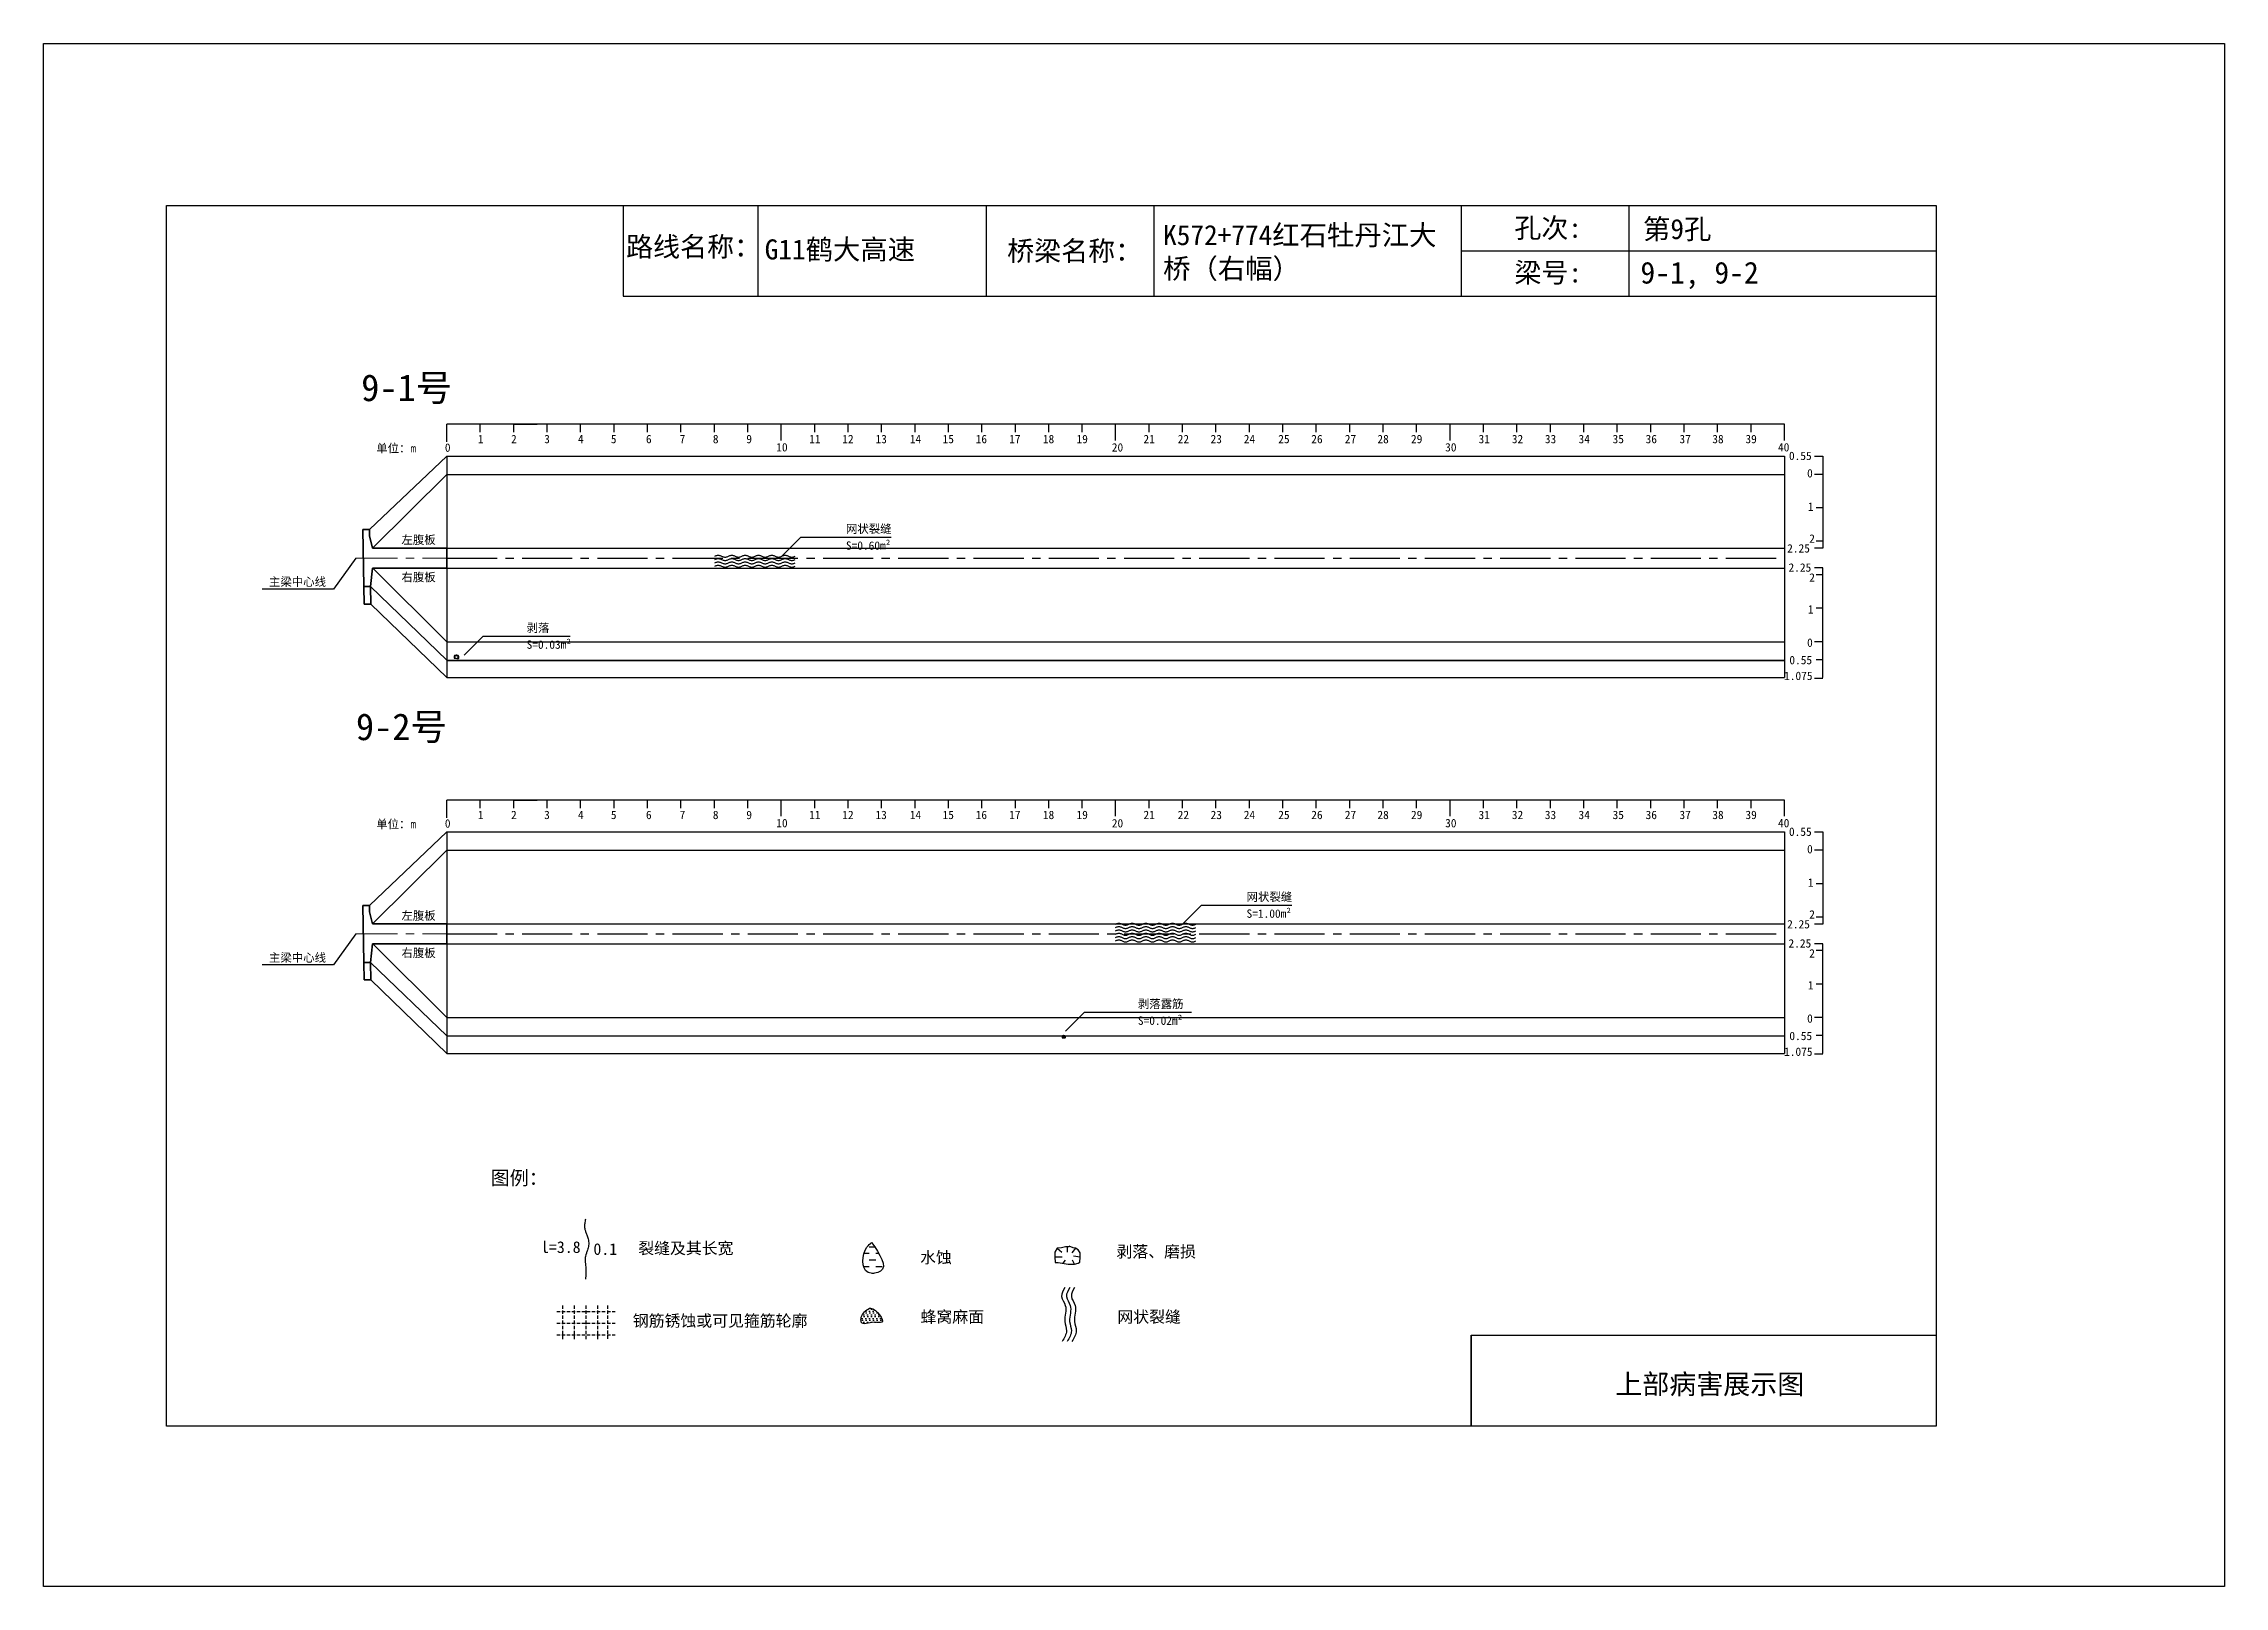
# Model space of a CAD drawing. Header units: millimetres. Extents: x -37 to 615, y -48 to 413.
import ezdxf

# ---------------------------------------------------------------- set-up
doc = ezdxf.new("R2010")
doc.units = ezdxf.units.MM
for name, pattern in [('CENTER', [2, 1.25, -0.25, 0.25, -0.25]), ('CENTER2', [1.125, 0.75, -0.125, 0.125, -0.125]), ('DASHED', [0.75, 0.5, -0.25])]:
    doc.linetypes.add(name, pattern=pattern)
for name, color, linetype in [('加固措施', 7, 'Continuous'), ('图层1', 7, 'Continuous'), ('病害', 5, 'Continuous'), ('轮廓', 3, 'Continuous')]:
    doc.layers.add(name, color=color, linetype=linetype)
doc.layers.add('虚线', color=7, linetype='Continuous', lineweight=30)
doc.styles.get("Standard").update_dxf_attribs({"font": ''})
doc.styles.add('汉字', font='')
doc.styles.get('Standard').set_extended_font_data('SimSun')
doc.styles.get('汉字').set_extended_font_data('SimSun')
pattern_1 = [(0, (-3997.7199, -288.9294), (0.55266586, 1.10533173), [0, -1.10533173])]
pattern_2 = [(0, (-6886.571, -700.7115), (0.55266586, 1.10533173), [0, -1.10533173])]
pattern_3 = [(0, (-3576.1421, -199.0757), (1.9895971, 1.9895971), [1.9895971, -1.9895971])]

# ---------------------------------------------------------------- blocks, each defined once
blk = doc.blocks.new('adfsd')
at = {"lineweight": -2, "ltscale": 0.5}
for p, q in [((1140.897, -3083.694), (1140.936, -3083.729)), ((1140.983, -3083.682), (1140.981, -3083.729)), ((1141.053, -3083.694), (1141.022, -3083.735)), ((1140.876, -3083.768), (1140.94, -3083.769)), ((1140.948, -3083.824), (1140.969, -3083.796)), ((1141.045, -3083.83), (1141.028, -3083.796)), ((1141.094, -3083.772), (1141.036, -3083.763))]:
    blk.add_line(p, q, dxfattribs=at)
blk.add_lwpolyline([(1141, -3083.682), (1140.967, -3083.682), (1140.934, -3083.69), (1140.897, -3083.694), (1140.876, -3083.727), (1140.876, -3083.768), (1140.88, -3083.818), (1140.905, -3083.818), (1140.991, -3083.83), (1141.045, -3083.83), (1141.078, -3083.822), (1141.09, -3083.814), (1141.094, -3083.772), (1141.094, -3083.735), (1141.078, -3083.707), (1141.053, -3083.694), (1141.033, -3083.69), (1141, -3083.678)], dxfattribs=at)
blk = doc.blocks.new('chi')
at = {"color": 0}
for p, q in [((1147.409, -3079.329), (1147.409, -3078.8)), ((1187.409, -3078.8), (1147.409, -3078.8)), ((1148.409, -3079.041), (1148.409, -3078.8)), ((1149.409, -3079.041), (1149.409, -3078.8)), ((1149.409, -3078.8), (1150.109, -3078.8)), ((1150.409, -3079.041), (1150.409, -3078.8)), ((1151.409, -3079.041), (1151.409, -3078.8)), ((1152.409, -3079.041), (1152.409, -3078.8)), ((1153.409, -3079.041), (1153.409, -3078.8)), ((1154.409, -3079.041), (1154.409, -3078.8)), ((1155.409, -3079.041), (1155.409, -3078.8)), ((1156.409, -3079.041), (1156.409, -3078.8)), ((1157.409, -3079.283), (1157.409, -3078.8)), ((1158.409, -3079.041), (1158.409, -3078.8)), ((1159.409, -3079.041), (1159.409, -3078.8)), ((1160.409, -3079.041), (1160.409, -3078.8)), ((1161.409, -3079.041), (1161.409, -3078.8)), ((1162.409, -3079.041), (1162.409, -3078.8)), ((1163.409, -3079.041), (1163.409, -3078.8)), ((1164.409, -3079.041), (1164.409, -3078.8)), ((1165.409, -3079.041), (1165.409, -3078.8)), ((1166.409, -3079.041), (1166.409, -3078.8)), ((1167.409, -3079.283), (1167.409, -3078.8)), ((1168.409, -3079.041), (1168.409, -3078.8)), ((1169.409, -3079.041), (1169.409, -3078.8)), ((1170.409, -3079.041), (1170.409, -3078.8)), ((1171.409, -3079.041), (1171.409, -3078.8)), ((1172.409, -3079.041), (1172.409, -3078.8)), ((1173.409, -3079.041), (1173.409, -3078.8)), ((1174.409, -3079.041), (1174.409, -3078.8)), ((1175.409, -3079.041), (1175.409, -3078.8)), ((1176.409, -3079.041), (1176.409, -3078.8)), ((1177.409, -3079.283), (1177.409, -3078.8)), ((1178.409, -3079.041), (1178.409, -3078.8)), ((1179.409, -3079.041), (1179.409, -3078.8)), ((1180.409, -3079.041), (1180.409, -3078.8)), ((1181.409, -3079.041), (1181.409, -3078.8)), ((1182.409, -3079.041), (1182.409, -3078.8)), ((1183.409, -3079.041), (1183.409, -3078.8)), ((1184.409, -3079.041), (1184.409, -3078.8)), ((1185.409, -3079.041), (1185.409, -3078.8)), ((1186.409, -3079.041), (1186.409, -3078.8)), ((1187.409, -3079.283), (1187.409, -3078.8))]:
    blk.add_line(p, q, dxfattribs=at)
for s, p in [('0', (1147.349, -3079.623)), ('1', (1148.339, -3079.368)), ('2', (1149.328, -3079.368)), ('3', (1150.319, -3079.368)), ('4', (1151.329, -3079.368)), ('5', (1152.313, -3079.368)), ('6', (1153.363, -3079.368)), ('7', (1154.37, -3079.368)), ('8', (1155.363, -3079.368)), ('9', (1156.363, -3079.368)), ('10', (1157.259, -3079.613)), ('11', (1158.242, -3079.368)), ('12', (1159.233, -3079.368)), ('13', (1160.227, -3079.368)), ('14', (1161.252, -3079.368)), ('15', (1162.233, -3079.368)), ('16', (1163.223, -3079.368)), ('17', (1164.224, -3079.368)), ('18', (1165.232, -3079.368)), ('19', (1166.238, -3079.368)), ('20', (1167.294, -3079.617)), ('21', (1168.24, -3079.368)), ('22', (1169.264, -3079.368)), ('23', (1170.247, -3079.368)), ('24', (1171.24, -3079.368)), ('25', (1172.271, -3079.368)), ('26', (1173.258, -3079.368)), ('27', (1174.261, -3079.368)), ('28', (1175.236, -3079.368)), ('29', (1176.24, -3079.368)), ('30', (1177.262, -3079.613)), ('31', (1178.261, -3079.368)), ('32', (1179.256, -3079.368)), ('33', (1180.243, -3079.368)), ('34', (1181.251, -3079.368)), ('35', (1182.269, -3079.368)), ('36', (1183.256, -3079.368)), ('37', (1184.269, -3079.368)), ('38', (1185.251, -3079.368)), ('39', (1186.242, -3079.368)), ('40', (1187.216, -3079.613))]:
    blk.add_text(s, height=0.25).set_placement(p)
blk = doc.blocks.new('kopp')
at = {"color": 0}
for p, q in [((1188.308, -3078.25), (1188.558, -3078.25)), ((1188.558, -3078.25), (1188.558, -3078.8)), ((1188.558, -3078.8), (1188.308, -3078.8)), ((1188.558, -3078.8), (1188.558, -3079.8)), ((1188.558, -3079.8), (1188.358, -3079.8)), ((1188.558, -3079.8), (1188.558, -3079.8)), ((1188.558, -3079.8), (1188.558, -3080.8)), ((1188.558, -3081.009), (1188.308, -3081.009)), ((1188.558, -3080.8), (1188.358, -3080.8)), ((1188.558, -3080.8), (1188.558, -3081.009)), ((1188.558, -3081.592), (1188.308, -3081.592)), ((1188.558, -3081.8), (1188.358, -3081.8)), ((1188.558, -3081.8), (1188.558, -3081.592)), ((1188.558, -3082.8), (1188.558, -3081.8)), ((1188.558, -3082.8), (1188.358, -3082.8)), ((1188.558, -3083.8), (1188.558, -3082.8)), ((1188.558, -3082.8), (1188.558, -3082.8)), ((1188.558, -3083.8), (1188.308, -3083.8)), ((1188.558, -3084.875), (1188.558, -3083.8)), ((1188.558, -3084.338), (1188.358, -3084.338)), ((1188.308, -3084.888), (1188.558, -3084.888))]:
    blk.add_line(p, q, dxfattribs=at)
for s, p in [('0.55', (1187.543, -3078.37)), ('0', (1188.086, -3078.891)), ('1', (1188.109, -3079.89)), ('2', (1188.15, -3080.842)), ('2.25', (1187.49, -3081.135)), ('2.25', (1187.53, -3081.708)), ('2', (1188.15, -3082.006)), ('1', (1188.109, -3082.959)), ('0', (1188.086, -3083.954)), ('0.55', (1187.556, -3084.474)), ('1.075', (1187.398, -3084.946))]:
    blk.add_text(s, height=0.25).set_placement(p)

msp = doc.modelspace()

# ---------------------------------------------------------------- hatches: boundary and pattern name
at = {"layer": '加固措施', "lineweight": -2}
h = msp.add_hatch(dxfattribs=at)
h.set_pattern_fill('DASH', color=256, scale=0.626645)
h.set_pattern_definition(pattern_3)
edge = h.paths.add_edge_path()
edge.add_spline(control_points=[(210.85, 54.88), (210.36, 54.45), (208.03, 52.39), (207.41, 44.9), (216.74, 46.23), (213.29, 51.3), (210.85, 54.88)], knot_values=[0, 0, 0, 0, 3.237042, 15.187225, 21.182779, 35.601669, 35.601669, 35.601669, 35.601669], degree=3, periodic=0)
h = msp.add_hatch(dxfattribs=at)
h.set_pattern_fill('DASH', color=256, scale=0.626645)
h.set_pattern_definition(pattern_3)
edge = h.paths.add_edge_path()
edge.add_spline(control_points=[(210.85, 54.88), (210.36, 54.45), (208.03, 52.39), (207.41, 44.9), (216.74, 46.23), (213.29, 51.3), (210.85, 54.88)], knot_values=[0, 0, 0, 0, 3.237042, 15.187225, 21.182779, 35.601669, 35.601669, 35.601669, 35.601669], degree=3, periodic=0)
h = msp.add_hatch(dxfattribs=at)
h.set_pattern_fill('DOTS', scale=0.696272)
h.set_pattern_definition(pattern_1)
edge = h.paths.add_edge_path()
edge.add_spline(control_points=[(210.19, 35.22), (209.15, 34.51), (207.68, 33.49), (207.52, 29.75), (211, 31.47), (215.72, 30.12), (212.21, 35.3), (210.31, 35.22), (210.19, 35.22)], knot_values=[0, 0, 0, 0, 5.205471, 7.397577, 12.944796, 16.169923, 23.88441, 24.400432, 24.400432, 24.400432, 24.400432], degree=3, periodic=0)
h = msp.add_hatch(dxfattribs=at)
h.set_pattern_fill('DOTS', scale=0.696272)
h.set_pattern_definition(pattern_1)
edge = h.paths.add_edge_path()
edge.add_spline(control_points=[(210.19, 35.22), (209.15, 34.51), (207.68, 33.49), (207.52, 29.75), (211, 31.47), (215.72, 30.12), (212.21, 35.3), (210.31, 35.22), (210.19, 35.22)], knot_values=[0, 0, 0, 0, 5.205471, 7.397577, 12.944796, 16.169923, 23.88441, 24.400432, 24.400432, 24.400432, 24.400432], degree=3, periodic=0)
at = {"layer": '病害', "lineweight": -2}
h = msp.add_hatch(dxfattribs=at)
h.set_pattern_fill('DOTS', color=4, scale=0.696272, style=0)
h.set_pattern_definition(pattern_2)
edge = h.paths.add_edge_path()
edge.add_spline(control_points=[(210.19, 35.22), (209.15, 34.51), (207.68, 33.49), (207.52, 29.75), (211, 31.47), (215.72, 30.12), (212.21, 35.3), (210.31, 35.22), (210.19, 35.22)], knot_values=[0, 0, 0, 0, 1.041094, 1.479515, 2.588959, 3.233985, 4.776882, 4.880086, 4.880086, 4.880086, 4.880086], degree=3, periodic=0)
h = msp.add_hatch(dxfattribs=at)
h.set_pattern_fill('DOTS', color=4, scale=0.696272, style=0)
h.set_pattern_definition(pattern_2)
edge = h.paths.add_edge_path()
edge.add_spline(control_points=[(210.19, 35.22), (209.15, 34.51), (207.68, 33.49), (207.52, 29.75), (211, 31.47), (215.72, 30.12), (212.21, 35.3), (210.31, 35.22), (210.19, 35.22)], knot_values=[0, 0, 0, 0, 1.041094, 1.479515, 2.588959, 3.233985, 4.776882, 4.880086, 4.880086, 4.880086, 4.880086], degree=3, periodic=0)

# ---------------------------------------------------------------- linework, layer by layer
at = {"color": 0, "linetype": 'ByBlock'}
for p, q in [((0, 364.85), (529.17, 364.85)), ((0, 0), (0, 364.85)), ((136.5, 364.85), (136.5, 337.72)), ((245.1, 364.85), (245.1, 337.72)), ((387.13, 364.85), (387.13, 337.72)), ((437.29, 364.79), (437.29, 337.66)), ((529.17, 364.85), (529.17, 0)), ((136.5, 337.72), (529.17, 337.72)), ((390.12, 0), (390.12, 27.12)), ((390.12, 27.12), (529.17, 27.12)), ((529.17, 0), (0, 0))]:
    msp.add_line(p, q, dxfattribs=at)
at = {"color": 0}
for p, q in [((60.65, 267.93), (83.82, 289.93)), ((83.82, 289.93), (83.82, 223.68)), ((83.82, 289.93), (483.82, 289.93)), ((483.82, 289.93), (483.82, 223.68)), ((61.57, 262.43), (83.82, 284.43)), ((83.82, 262.43), (483.82, 262.43)), ((483.82, 262.43), (483.82, 259.43)), ((56.57, 259.43), (49.96, 250.17)), ((61.64, 256.43), (83.82, 234.43)), ((83.82, 256.43), (483.82, 256.43)), ((49.96, 250.17), (28.63, 250.17)), ((60.99, 250.93), (83.82, 228.93)), ((61.09, 245.68), (83.82, 223.68)), ((83.82, 234.43), (483.82, 234.43)), ((83.82, 228.93), (483.82, 228.93)), ((83.82, 228.81), (483.82, 228.81)), ((83.82, 223.68), (483.82, 223.68)), ((60.65, 155.59), (83.82, 177.59)), ((83.82, 177.59), (83.82, 111.34)), ((83.82, 177.59), (483.82, 177.59)), ((483.82, 177.59), (483.82, 111.34)), ((61.57, 150.08), (83.82, 172.09)), ((83.82, 172.09), (483.82, 172.09)), ((83.82, 150.09), (483.82, 150.09)), ((483.82, 150.09), (483.82, 147.09)), ((56.57, 147.09), (49.96, 137.83)), ((61.64, 144.09), (83.82, 122.09)), ((83.82, 144.09), (483.82, 144.09)), ((49.96, 137.83), (28.63, 137.83)), ((60.99, 138.59), (83.82, 116.59)), ((61.09, 133.34), (83.82, 111.34)), ((83.82, 122.09), (483.82, 122.09)), ((83.82, 116.59), (483.82, 116.59)), ((83.82, 111.34), (483.82, 111.34))]:
    msp.add_line(p, q, dxfattribs=at)
msp.add_line((83.82, 284.43), (483.82, 284.43))
at = {"color": 1, "linetype": 'CENTER2', "ltscale": 20}
for p, q in [((83.82, 259.43), (483.82, 259.43)), ((83.82, 147.09), (483.82, 147.09))]:
    msp.add_line(p, q, dxfattribs=at)
at = {"color": 7}
for p, q in [((86, 229.81), (86.42, 229.8)), ((86.14, 230.29), (86.4, 230.07)), ((86.47, 229.44), (86.61, 229.62)), ((86.7, 230.37), (86.69, 230.07)), ((87.16, 230.29), (86.96, 230.03)), ((87.11, 229.4), (87, 229.62)), ((87.43, 229.78), (87.05, 229.84)), ((267.8, 116.28), (268.09, 116.28)), ((267.89, 116.62), (268.08, 116.46)), ((268.13, 116.03), (268.23, 116.16)), ((268.29, 116.68), (268.28, 116.46)), ((268.61, 116.62), (268.47, 116.44)), ((268.57, 116), (268.5, 116.16)), ((268.8, 116.26), (268.53, 116.31))]:
    msp.add_line(p, q, dxfattribs=at)
at = {"color": 1, "linetype": 'DASHED'}
for p, q in [((267.8, 116.52), (268.8, 116.52)), ((267.8, 116.35), (268.8, 116.35)), ((267.8, 116.17), (268.8, 116.17)), ((268.05, 116), (268.05, 116.7)), ((268.3, 116), (268.3, 116.7)), ((268.55, 116), (268.55, 116.7))]:
    msp.add_line(p, q, dxfattribs=at)
at = {"color": 1, "linetype": 'DASHED', "ltscale": 2}
for p, q in [((116.71, 34.25), (134.11, 34.25)), ((116.71, 34.25), (134.11, 34.25)), ((118.45, 35.99), (118.45, 25.55)), ((118.45, 35.99), (118.45, 25.55)), ((121.93, 35.99), (121.93, 25.55)), ((121.93, 35.99), (121.93, 25.55)), ((125.41, 35.99), (125.41, 25.55)), ((125.41, 35.99), (125.41, 25.55)), ((128.89, 35.99), (128.89, 25.55)), ((128.89, 35.99), (128.89, 25.55)), ((131.87, 36.02), (131.87, 25.57)), ((131.87, 36.02), (131.87, 25.57)), ((116.71, 30.77), (134.11, 30.77)), ((116.71, 30.77), (134.11, 30.77)), ((116.71, 27.29), (134.11, 27.29)), ((116.71, 27.29), (134.11, 27.29))]:
    msp.add_line(p, q, dxfattribs=at)
at = {"color": 3, "linetype": 'ByBlock'}
msp.add_lwpolyline([(-36.77, 413.19), (615.38, 413.19), (615.38, -47.93), (-36.77, -47.93)], close=True, dxfattribs=at)
at = {"color": 7}
for points in [[(184, 260), (189.66, 265.66), (216.66, 265.66)], [(164, 260), (164.2, 260.09), (164.4, 260.18), (164.6, 260.24), (164.8, 260.29), (165, 260.3), (165.2, 260.29), (165.4, 260.24), (165.6, 260.18), (165.8, 260.09), (166, 260), (166.2, 259.91), (166.4, 259.82), (166.6, 259.76), (166.8, 259.71), (167, 259.7), (167.2, 259.71), (167.4, 259.76), (167.6, 259.82), (167.8, 259.91), (168, 260), (168.2, 260.09), (168.4, 260.18), (168.6, 260.24), (168.8, 260.29), (169, 260.3), (169.2, 260.29), (169.4, 260.24), (169.6, 260.18), (169.8, 260.09), (170, 260), (170.2, 259.91), (170.4, 259.82), (170.6, 259.76), (170.8, 259.71), (171, 259.7), (171.2, 259.71), (171.4, 259.76), (171.6, 259.82), (171.8, 259.91), (172, 260), (172.2, 260.09), (172.4, 260.18), (172.6, 260.24), (172.8, 260.29), (173, 260.3), (173.2, 260.29), (173.4, 260.24), (173.6, 260.18), (173.8, 260.09), (174, 260), (174.2, 259.91), (174.4, 259.82), (174.6, 259.76), (174.8, 259.71), (175, 259.7), (175.2, 259.71), (175.4, 259.76), (175.6, 259.82), (175.8, 259.91), (176, 260), (176.2, 260.09), (176.4, 260.18), (176.6, 260.24), (176.8, 260.29), (177, 260.3), (177.2, 260.29), (177.4, 260.24), (177.6, 260.18), (177.8, 260.09), (178, 260), (178.2, 259.91), (178.4, 259.82), (178.6, 259.76), (178.8, 259.71), (179, 259.7), (179.2, 259.71), (179.4, 259.76), (179.6, 259.82), (179.8, 259.91), (180, 260), (180.2, 260.09), (180.4, 260.18), (180.6, 260.24), (180.8, 260.29), (181, 260.3), (181.2, 260.29), (181.4, 260.24), (181.6, 260.18), (181.8, 260.09), (182, 260), (182.2, 259.91), (182.4, 259.82), (182.6, 259.76), (182.8, 259.71), (183, 259.7), (183.2, 259.71), (183.4, 259.76), (183.6, 259.82), (183.8, 259.91), (184, 260), (184.2, 260.09), (184.4, 260.18), (184.6, 260.24), (184.8, 260.29), (185, 260.3), (185.2, 260.29), (185.4, 260.24), (185.6, 260.18), (185.8, 260.09), (186, 260), (186.2, 259.91), (186.4, 259.82), (186.6, 259.76), (186.8, 259.71), (187, 259.7), (187.2, 259.71), (187.4, 259.76), (187.6, 259.82), (187.8, 259.91), (188, 260)], [(164, 259), (164.2, 259.09), (164.4, 259.18), (164.6, 259.24), (164.8, 259.29), (165, 259.3), (165.2, 259.29), (165.4, 259.24), (165.6, 259.18), (165.8, 259.09), (166, 259), (166.2, 258.91), (166.4, 258.82), (166.6, 258.76), (166.8, 258.71), (167, 258.7), (167.2, 258.71), (167.4, 258.76), (167.6, 258.82), (167.8, 258.91), (168, 259), (168.2, 259.09), (168.4, 259.18), (168.6, 259.24), (168.8, 259.29), (169, 259.3), (169.2, 259.29), (169.4, 259.24), (169.6, 259.18), (169.8, 259.09), (170, 259), (170.2, 258.91), (170.4, 258.82), (170.6, 258.76), (170.8, 258.71), (171, 258.7), (171.2, 258.71), (171.4, 258.76), (171.6, 258.82), (171.8, 258.91), (172, 259), (172.2, 259.09), (172.4, 259.18), (172.6, 259.24), (172.8, 259.29), (173, 259.3), (173.2, 259.29), (173.4, 259.24), (173.6, 259.18), (173.8, 259.09), (174, 259), (174.2, 258.91), (174.4, 258.82), (174.6, 258.76), (174.8, 258.71), (175, 258.7), (175.2, 258.71), (175.4, 258.76), (175.6, 258.82), (175.8, 258.91), (176, 259), (176.2, 259.09), (176.4, 259.18), (176.6, 259.24), (176.8, 259.29), (177, 259.3), (177.2, 259.29), (177.4, 259.24), (177.6, 259.18), (177.8, 259.09), (178, 259), (178.2, 258.91), (178.4, 258.82), (178.6, 258.76), (178.8, 258.71), (179, 258.7), (179.2, 258.71), (179.4, 258.76), (179.6, 258.82), (179.8, 258.91), (180, 259), (180.2, 259.09), (180.4, 259.18), (180.6, 259.24), (180.8, 259.29), (181, 259.3), (181.2, 259.29), (181.4, 259.24), (181.6, 259.18), (181.8, 259.09), (182, 259), (182.2, 258.91), (182.4, 258.82), (182.6, 258.76), (182.8, 258.71), (183, 258.7), (183.2, 258.71), (183.4, 258.76), (183.6, 258.82), (183.8, 258.91), (184, 259), (184.2, 259.09), (184.4, 259.18), (184.6, 259.24), (184.8, 259.29), (185, 259.3), (185.2, 259.29), (185.4, 259.24), (185.6, 259.18), (185.8, 259.09), (186, 259), (186.2, 258.91), (186.4, 258.82), (186.6, 258.76), (186.8, 258.71), (187, 258.7), (187.2, 258.71), (187.4, 258.76), (187.6, 258.82), (187.8, 258.91), (188, 259)], [(164, 258), (164.2, 258.09), (164.4, 258.18), (164.6, 258.24), (164.8, 258.29), (165, 258.3), (165.2, 258.29), (165.4, 258.24), (165.6, 258.18), (165.8, 258.09), (166, 258), (166.2, 257.91), (166.4, 257.82), (166.6, 257.76), (166.8, 257.71), (167, 257.7), (167.2, 257.71), (167.4, 257.76), (167.6, 257.82), (167.8, 257.91), (168, 258), (168.2, 258.09), (168.4, 258.18), (168.6, 258.24), (168.8, 258.29), (169, 258.3), (169.2, 258.29), (169.4, 258.24), (169.6, 258.18), (169.8, 258.09), (170, 258), (170.2, 257.91), (170.4, 257.82), (170.6, 257.76), (170.8, 257.71), (171, 257.7), (171.2, 257.71), (171.4, 257.76), (171.6, 257.82), (171.8, 257.91), (172, 258), (172.2, 258.09), (172.4, 258.18), (172.6, 258.24), (172.8, 258.29), (173, 258.3), (173.2, 258.29), (173.4, 258.24), (173.6, 258.18), (173.8, 258.09), (174, 258), (174.2, 257.91), (174.4, 257.82), (174.6, 257.76), (174.8, 257.71), (175, 257.7), (175.2, 257.71), (175.4, 257.76), (175.6, 257.82), (175.8, 257.91), (176, 258), (176.2, 258.09), (176.4, 258.18), (176.6, 258.24), (176.8, 258.29), (177, 258.3), (177.2, 258.29), (177.4, 258.24), (177.6, 258.18), (177.8, 258.09), (178, 258), (178.2, 257.91), (178.4, 257.82), (178.6, 257.76), (178.8, 257.71), (179, 257.7), (179.2, 257.71), (179.4, 257.76), (179.6, 257.82), (179.8, 257.91), (180, 258), (180.2, 258.09), (180.4, 258.18), (180.6, 258.24), (180.8, 258.29), (181, 258.3), (181.2, 258.29), (181.4, 258.24), (181.6, 258.18), (181.8, 258.09), (182, 258), (182.2, 257.91), (182.4, 257.82), (182.6, 257.76), (182.8, 257.71), (183, 257.7), (183.2, 257.71), (183.4, 257.76), (183.6, 257.82), (183.8, 257.91), (184, 258), (184.2, 258.09), (184.4, 258.18), (184.6, 258.24), (184.8, 258.29), (185, 258.3), (185.2, 258.29), (185.4, 258.24), (185.6, 258.18), (185.8, 258.09), (186, 258), (186.2, 257.91), (186.4, 257.82), (186.6, 257.76), (186.8, 257.71), (187, 257.7), (187.2, 257.71), (187.4, 257.76), (187.6, 257.82), (187.8, 257.91), (188, 258)], [(164, 257), (164.2, 257.09), (164.4, 257.18), (164.6, 257.24), (164.8, 257.29), (165, 257.3), (165.2, 257.29), (165.4, 257.24), (165.6, 257.18), (165.8, 257.09), (166, 257), (166.2, 256.91), (166.4, 256.82), (166.6, 256.76), (166.8, 256.71), (167, 256.7), (167.2, 256.71), (167.4, 256.76), (167.6, 256.82), (167.8, 256.91), (168, 257), (168.2, 257.09), (168.4, 257.18), (168.6, 257.24), (168.8, 257.29), (169, 257.3), (169.2, 257.29), (169.4, 257.24), (169.6, 257.18), (169.8, 257.09), (170, 257), (170.2, 256.91), (170.4, 256.82), (170.6, 256.76), (170.8, 256.71), (171, 256.7), (171.2, 256.71), (171.4, 256.76), (171.6, 256.82), (171.8, 256.91), (172, 257), (172.2, 257.09), (172.4, 257.18), (172.6, 257.24), (172.8, 257.29), (173, 257.3), (173.2, 257.29), (173.4, 257.24), (173.6, 257.18), (173.8, 257.09), (174, 257), (174.2, 256.91), (174.4, 256.82), (174.6, 256.76), (174.8, 256.71), (175, 256.7), (175.2, 256.71), (175.4, 256.76), (175.6, 256.82), (175.8, 256.91), (176, 257), (176.2, 257.09), (176.4, 257.18), (176.6, 257.24), (176.8, 257.29), (177, 257.3), (177.2, 257.29), (177.4, 257.24), (177.6, 257.18), (177.8, 257.09), (178, 257), (178.2, 256.91), (178.4, 256.82), (178.6, 256.76), (178.8, 256.71), (179, 256.7), (179.2, 256.71), (179.4, 256.76), (179.6, 256.82), (179.8, 256.91), (180, 257), (180.2, 257.09), (180.4, 257.18), (180.6, 257.24), (180.8, 257.29), (181, 257.3), (181.2, 257.29), (181.4, 257.24), (181.6, 257.18), (181.8, 257.09), (182, 257), (182.2, 256.91), (182.4, 256.82), (182.6, 256.76), (182.8, 256.71), (183, 256.7), (183.2, 256.71), (183.4, 256.76), (183.6, 256.82), (183.8, 256.91), (184, 257), (184.2, 257.09), (184.4, 257.18), (184.6, 257.24), (184.8, 257.29), (185, 257.3), (185.2, 257.29), (185.4, 257.24), (185.6, 257.18), (185.8, 257.09), (186, 257), (186.2, 256.91), (186.4, 256.82), (186.6, 256.76), (186.8, 256.71), (187, 256.7), (187.2, 256.71), (187.4, 256.76), (187.6, 256.82), (187.8, 256.91), (188, 257)], [(89, 230.4), (94.66, 236.06), (120.66, 236.06)], [(86.81, 230.37), (86.6, 230.37), (86.38, 230.32), (86.14, 230.29), (86, 230.08), (86, 229.81), (86.03, 229.48), (86.19, 229.48), (86.76, 229.4), (87.11, 229.4), (87.33, 229.45), (87.41, 229.51), (87.43, 229.78), (87.43, 230.02), (87.33, 230.21), (87.16, 230.29), (87.03, 230.32), (86.81, 230.4)], [(283.8, 150), (284, 150.09), (284.2, 150.18), (284.4, 150.24), (284.6, 150.29), (284.8, 150.3), (285, 150.29), (285.2, 150.24), (285.4, 150.18), (285.6, 150.09), (285.8, 150), (286, 149.91), (286.2, 149.82), (286.4, 149.76), (286.6, 149.71), (286.8, 149.7), (287, 149.71), (287.2, 149.76), (287.4, 149.82), (287.6, 149.91), (287.8, 150), (288, 150.09), (288.2, 150.18), (288.4, 150.24), (288.6, 150.29), (288.8, 150.3), (289, 150.29), (289.2, 150.24), (289.4, 150.18), (289.6, 150.09), (289.8, 150), (290, 149.91), (290.2, 149.82), (290.4, 149.76), (290.6, 149.71), (290.8, 149.7), (291, 149.71), (291.2, 149.76), (291.4, 149.82), (291.6, 149.91), (291.8, 150), (292, 150.09), (292.2, 150.18), (292.4, 150.24), (292.6, 150.29), (292.8, 150.3), (293, 150.29), (293.2, 150.24), (293.4, 150.18), (293.6, 150.09), (293.8, 150), (294, 149.91), (294.2, 149.82), (294.4, 149.76), (294.6, 149.71), (294.8, 149.7), (295, 149.71), (295.2, 149.76), (295.4, 149.82), (295.6, 149.91), (295.8, 150), (296, 150.09), (296.2, 150.18), (296.4, 150.24), (296.6, 150.29), (296.8, 150.3), (297, 150.29), (297.2, 150.24), (297.4, 150.18), (297.6, 150.09), (297.8, 150), (298, 149.91), (298.2, 149.82), (298.4, 149.76), (298.6, 149.71), (298.8, 149.7), (299, 149.71), (299.2, 149.76), (299.4, 149.82), (299.6, 149.91), (299.8, 150), (300, 150.09), (300.2, 150.18), (300.4, 150.24), (300.6, 150.29), (300.8, 150.3), (301, 150.29), (301.2, 150.24), (301.4, 150.18), (301.6, 150.09), (301.8, 150), (302, 149.91), (302.2, 149.82), (302.4, 149.76), (302.6, 149.71), (302.8, 149.7), (303, 149.71), (303.2, 149.76), (303.4, 149.82), (303.6, 149.91), (303.8, 150), (304, 150.09), (304.2, 150.18), (304.4, 150.24), (304.6, 150.29), (304.8, 150.3), (305, 150.29), (305.2, 150.24), (305.4, 150.18), (305.6, 150.09), (305.8, 150), (306, 149.91), (306.2, 149.82), (306.4, 149.76), (306.6, 149.71), (306.8, 149.7), (307, 149.71), (307.2, 149.76), (307.4, 149.82), (307.6, 149.91), (307.8, 150)], [(303.8, 150), (309.46, 155.66), (336.46, 155.66)], [(283.8, 149), (284, 149.09), (284.2, 149.18), (284.4, 149.24), (284.6, 149.29), (284.8, 149.3), (285, 149.29), (285.2, 149.24), (285.4, 149.18), (285.6, 149.09), (285.8, 149), (286, 148.91), (286.2, 148.82), (286.4, 148.76), (286.6, 148.71), (286.8, 148.7), (287, 148.71), (287.2, 148.76), (287.4, 148.82), (287.6, 148.91), (287.8, 149), (288, 149.09), (288.2, 149.18), (288.4, 149.24), (288.6, 149.29), (288.8, 149.3), (289, 149.29), (289.2, 149.24), (289.4, 149.18), (289.6, 149.09), (289.8, 149), (290, 148.91), (290.2, 148.82), (290.4, 148.76), (290.6, 148.71), (290.8, 148.7), (291, 148.71), (291.2, 148.76), (291.4, 148.82), (291.6, 148.91), (291.8, 149), (292, 149.09), (292.2, 149.18), (292.4, 149.24), (292.6, 149.29), (292.8, 149.3), (293, 149.29), (293.2, 149.24), (293.4, 149.18), (293.6, 149.09), (293.8, 149), (294, 148.91), (294.2, 148.82), (294.4, 148.76), (294.6, 148.71), (294.8, 148.7), (295, 148.71), (295.2, 148.76), (295.4, 148.82), (295.6, 148.91), (295.8, 149), (296, 149.09), (296.2, 149.18), (296.4, 149.24), (296.6, 149.29), (296.8, 149.3), (297, 149.29), (297.2, 149.24), (297.4, 149.18), (297.6, 149.09), (297.8, 149), (298, 148.91), (298.2, 148.82), (298.4, 148.76), (298.6, 148.71), (298.8, 148.7), (299, 148.71), (299.2, 148.76), (299.4, 148.82), (299.6, 148.91), (299.8, 149), (300, 149.09), (300.2, 149.18), (300.4, 149.24), (300.6, 149.29), (300.8, 149.3), (301, 149.29), (301.2, 149.24), (301.4, 149.18), (301.6, 149.09), (301.8, 149), (302, 148.91), (302.2, 148.82), (302.4, 148.76), (302.6, 148.71), (302.8, 148.7), (303, 148.71), (303.2, 148.76), (303.4, 148.82), (303.6, 148.91), (303.8, 149), (304, 149.09), (304.2, 149.18), (304.4, 149.24), (304.6, 149.29), (304.8, 149.3), (305, 149.29), (305.2, 149.24), (305.4, 149.18), (305.6, 149.09), (305.8, 149), (306, 148.91), (306.2, 148.82), (306.4, 148.76), (306.6, 148.71), (306.8, 148.7), (307, 148.71), (307.2, 148.76), (307.4, 148.82), (307.6, 148.91), (307.8, 149)], [(283.8, 148), (284, 148.09), (284.2, 148.18), (284.4, 148.24), (284.6, 148.29), (284.8, 148.3), (285, 148.29), (285.2, 148.24), (285.4, 148.18), (285.6, 148.09), (285.8, 148), (286, 147.91), (286.2, 147.82), (286.4, 147.76), (286.6, 147.71), (286.8, 147.7), (287, 147.71), (287.2, 147.76), (287.4, 147.82), (287.6, 147.91), (287.8, 148), (288, 148.09), (288.2, 148.18), (288.4, 148.24), (288.6, 148.29), (288.8, 148.3), (289, 148.29), (289.2, 148.24), (289.4, 148.18), (289.6, 148.09), (289.8, 148), (290, 147.91), (290.2, 147.82), (290.4, 147.76), (290.6, 147.71), (290.8, 147.7), (291, 147.71), (291.2, 147.76), (291.4, 147.82), (291.6, 147.91), (291.8, 148), (292, 148.09), (292.2, 148.18), (292.4, 148.24), (292.6, 148.29), (292.8, 148.3), (293, 148.29), (293.2, 148.24), (293.4, 148.18), (293.6, 148.09), (293.8, 148), (294, 147.91), (294.2, 147.82), (294.4, 147.76), (294.6, 147.71), (294.8, 147.7), (295, 147.71), (295.2, 147.76), (295.4, 147.82), (295.6, 147.91), (295.8, 148), (296, 148.09), (296.2, 148.18), (296.4, 148.24), (296.6, 148.29), (296.8, 148.3), (297, 148.29), (297.2, 148.24), (297.4, 148.18), (297.6, 148.09), (297.8, 148), (298, 147.91), (298.2, 147.82), (298.4, 147.76), (298.6, 147.71), (298.8, 147.7), (299, 147.71), (299.2, 147.76), (299.4, 147.82), (299.6, 147.91), (299.8, 148), (300, 148.09), (300.2, 148.18), (300.4, 148.24), (300.6, 148.29), (300.8, 148.3), (301, 148.29), (301.2, 148.24), (301.4, 148.18), (301.6, 148.09), (301.8, 148), (302, 147.91), (302.2, 147.82), (302.4, 147.76), (302.6, 147.71), (302.8, 147.7), (303, 147.71), (303.2, 147.76), (303.4, 147.82), (303.6, 147.91), (303.8, 148), (304, 148.09), (304.2, 148.18), (304.4, 148.24), (304.6, 148.29), (304.8, 148.3), (305, 148.29), (305.2, 148.24), (305.4, 148.18), (305.6, 148.09), (305.8, 148), (306, 147.91), (306.2, 147.82), (306.4, 147.76), (306.6, 147.71), (306.8, 147.7), (307, 147.71), (307.2, 147.76), (307.4, 147.82), (307.6, 147.91), (307.8, 148)], [(283.8, 147), (284, 147.09), (284.2, 147.18), (284.4, 147.24), (284.6, 147.29), (284.8, 147.3), (285, 147.29), (285.2, 147.24), (285.4, 147.18), (285.6, 147.09), (285.8, 147), (286, 146.91), (286.2, 146.82), (286.4, 146.76), (286.6, 146.71), (286.8, 146.7), (287, 146.71), (287.2, 146.76), (287.4, 146.82), (287.6, 146.91), (287.8, 147), (288, 147.09), (288.2, 147.18), (288.4, 147.24), (288.6, 147.29), (288.8, 147.3), (289, 147.29), (289.2, 147.24), (289.4, 147.18), (289.6, 147.09), (289.8, 147), (290, 146.91), (290.2, 146.82), (290.4, 146.76), (290.6, 146.71), (290.8, 146.7), (291, 146.71), (291.2, 146.76), (291.4, 146.82), (291.6, 146.91), (291.8, 147), (292, 147.09), (292.2, 147.18), (292.4, 147.24), (292.6, 147.29), (292.8, 147.3), (293, 147.29), (293.2, 147.24), (293.4, 147.18), (293.6, 147.09), (293.8, 147), (294, 146.91), (294.2, 146.82), (294.4, 146.76), (294.6, 146.71), (294.8, 146.7), (295, 146.71), (295.2, 146.76), (295.4, 146.82), (295.6, 146.91), (295.8, 147), (296, 147.09), (296.2, 147.18), (296.4, 147.24), (296.6, 147.29), (296.8, 147.3), (297, 147.29), (297.2, 147.24), (297.4, 147.18), (297.6, 147.09), (297.8, 147), (298, 146.91), (298.2, 146.82), (298.4, 146.76), (298.6, 146.71), (298.8, 146.7), (299, 146.71), (299.2, 146.76), (299.4, 146.82), (299.6, 146.91), (299.8, 147), (300, 147.09), (300.2, 147.18), (300.4, 147.24), (300.6, 147.29), (300.8, 147.3), (301, 147.29), (301.2, 147.24), (301.4, 147.18), (301.6, 147.09), (301.8, 147), (302, 146.91), (302.2, 146.82), (302.4, 146.76), (302.6, 146.71), (302.8, 146.7), (303, 146.71), (303.2, 146.76), (303.4, 146.82), (303.6, 146.91), (303.8, 147), (304, 147.09), (304.2, 147.18), (304.4, 147.24), (304.6, 147.29), (304.8, 147.3), (305, 147.29), (305.2, 147.24), (305.4, 147.18), (305.6, 147.09), (305.8, 147), (306, 146.91), (306.2, 146.82), (306.4, 146.76), (306.6, 146.71), (306.8, 146.7), (307, 146.71), (307.2, 146.76), (307.4, 146.82), (307.6, 146.91), (307.8, 147)], [(283.8, 146), (284, 146.09), (284.2, 146.18), (284.4, 146.24), (284.6, 146.29), (284.8, 146.3), (285, 146.29), (285.2, 146.24), (285.4, 146.18), (285.6, 146.09), (285.8, 146), (286, 145.91), (286.2, 145.82), (286.4, 145.76), (286.6, 145.71), (286.8, 145.7), (287, 145.71), (287.2, 145.76), (287.4, 145.82), (287.6, 145.91), (287.8, 146), (288, 146.09), (288.2, 146.18), (288.4, 146.24), (288.6, 146.29), (288.8, 146.3), (289, 146.29), (289.2, 146.24), (289.4, 146.18), (289.6, 146.09), (289.8, 146), (290, 145.91), (290.2, 145.82), (290.4, 145.76), (290.6, 145.71), (290.8, 145.7), (291, 145.71), (291.2, 145.76), (291.4, 145.82), (291.6, 145.91), (291.8, 146), (292, 146.09), (292.2, 146.18), (292.4, 146.24), (292.6, 146.29), (292.8, 146.3), (293, 146.29), (293.2, 146.24), (293.4, 146.18), (293.6, 146.09), (293.8, 146), (294, 145.91), (294.2, 145.82), (294.4, 145.76), (294.6, 145.71), (294.8, 145.7), (295, 145.71), (295.2, 145.76), (295.4, 145.82), (295.6, 145.91), (295.8, 146), (296, 146.09), (296.2, 146.18), (296.4, 146.24), (296.6, 146.29), (296.8, 146.3), (297, 146.29), (297.2, 146.24), (297.4, 146.18), (297.6, 146.09), (297.8, 146), (298, 145.91), (298.2, 145.82), (298.4, 145.76), (298.6, 145.71), (298.8, 145.7), (299, 145.71), (299.2, 145.76), (299.4, 145.82), (299.6, 145.91), (299.8, 146), (300, 146.09), (300.2, 146.18), (300.4, 146.24), (300.6, 146.29), (300.8, 146.3), (301, 146.29), (301.2, 146.24), (301.4, 146.18), (301.6, 146.09), (301.8, 146), (302, 145.91), (302.2, 145.82), (302.4, 145.76), (302.6, 145.71), (302.8, 145.7), (303, 145.71), (303.2, 145.76), (303.4, 145.82), (303.6, 145.91), (303.8, 146), (304, 146.09), (304.2, 146.18), (304.4, 146.24), (304.6, 146.29), (304.8, 146.3), (305, 146.29), (305.2, 146.24), (305.4, 146.18), (305.6, 146.09), (305.8, 146), (306, 145.91), (306.2, 145.82), (306.4, 145.76), (306.6, 145.71), (306.8, 145.7), (307, 145.71), (307.2, 145.76), (307.4, 145.82), (307.6, 145.91), (307.8, 146)], [(283.8, 145), (284, 145.09), (284.2, 145.18), (284.4, 145.24), (284.6, 145.29), (284.8, 145.3), (285, 145.29), (285.2, 145.24), (285.4, 145.18), (285.6, 145.09), (285.8, 145), (286, 144.91), (286.2, 144.82), (286.4, 144.76), (286.6, 144.71), (286.8, 144.7), (287, 144.71), (287.2, 144.76), (287.4, 144.82), (287.6, 144.91), (287.8, 145), (288, 145.09), (288.2, 145.18), (288.4, 145.24), (288.6, 145.29), (288.8, 145.3), (289, 145.29), (289.2, 145.24), (289.4, 145.18), (289.6, 145.09), (289.8, 145), (290, 144.91), (290.2, 144.82), (290.4, 144.76), (290.6, 144.71), (290.8, 144.7), (291, 144.71), (291.2, 144.76), (291.4, 144.82), (291.6, 144.91), (291.8, 145), (292, 145.09), (292.2, 145.18), (292.4, 145.24), (292.6, 145.29), (292.8, 145.3), (293, 145.29), (293.2, 145.24), (293.4, 145.18), (293.6, 145.09), (293.8, 145), (294, 144.91), (294.2, 144.82), (294.4, 144.76), (294.6, 144.71), (294.8, 144.7), (295, 144.71), (295.2, 144.76), (295.4, 144.82), (295.6, 144.91), (295.8, 145), (296, 145.09), (296.2, 145.18), (296.4, 145.24), (296.6, 145.29), (296.8, 145.3), (297, 145.29), (297.2, 145.24), (297.4, 145.18), (297.6, 145.09), (297.8, 145), (298, 144.91), (298.2, 144.82), (298.4, 144.76), (298.6, 144.71), (298.8, 144.7), (299, 144.71), (299.2, 144.76), (299.4, 144.82), (299.6, 144.91), (299.8, 145), (300, 145.09), (300.2, 145.18), (300.4, 145.24), (300.6, 145.29), (300.8, 145.3), (301, 145.29), (301.2, 145.24), (301.4, 145.18), (301.6, 145.09), (301.8, 145), (302, 144.91), (302.2, 144.82), (302.4, 144.76), (302.6, 144.71), (302.8, 144.7), (303, 144.71), (303.2, 144.76), (303.4, 144.82), (303.6, 144.91), (303.8, 145), (304, 145.09), (304.2, 145.18), (304.4, 145.24), (304.6, 145.29), (304.8, 145.3), (305, 145.29), (305.2, 145.24), (305.4, 145.18), (305.6, 145.09), (305.8, 145), (306, 144.91), (306.2, 144.82), (306.4, 144.76), (306.6, 144.71), (306.8, 144.7), (307, 144.71), (307.2, 144.76), (307.4, 144.82), (307.6, 144.91), (307.8, 145)], [(268.8, 118), (274.46, 123.66), (306.46, 123.66)], [(268.37, 116.68), (268.22, 116.68), (268.06, 116.64), (267.89, 116.62), (267.8, 116.47), (267.8, 116.28), (267.82, 116.06), (267.93, 116.06), (268.33, 116), (268.57, 116), (268.72, 116.04), (268.78, 116.08), (268.8, 116.26), (268.8, 116.43), (268.72, 116.57), (268.61, 116.62), (268.52, 116.64), (268.37, 116.7)]]:
    msp.add_lwpolyline(points, dxfattribs=at)
for points in [[(268.59, 41.36), (268.08, 40.47), (267.03, 38.67), (269.71, 35.55), (267.97, 31.9), (269.63, 28.26), (268.46, 26.35), (267.82, 25.31)], [(268.59, 41.36), (268.08, 40.47), (267.03, 38.67), (269.71, 35.55), (267.97, 31.9), (269.63, 28.26), (268.46, 26.35), (267.82, 25.31)], [(270.07, 41.36), (269.55, 40.47), (268.51, 38.67), (271.18, 35.55), (269.44, 31.9), (271.1, 28.26), (269.94, 26.35), (269.3, 25.31)], [(270.07, 41.36), (269.55, 40.47), (268.51, 38.67), (271.18, 35.55), (269.44, 31.9), (271.1, 28.26), (269.94, 26.35), (269.3, 25.31)], [(271.52, 41.36), (271, 40.47), (269.96, 38.67), (272.63, 35.55), (270.89, 31.9), (272.55, 28.26), (271.39, 26.35), (270.75, 25.31)], [(271.52, 41.36), (271, 40.47), (269.96, 38.67), (272.63, 35.55), (270.89, 31.9), (272.55, 28.26), (271.39, 26.35), (270.75, 25.31)]]:
    msp.add_open_spline(points, degree=3, knots=[0, 0, 0, 0, 2.808133, 5.677796, 10.461234, 13.324406, 16.732801, 16.732801, 16.732801, 16.732801])
at = {"lineweight": -2}
msp.add_open_spline([(210.19, 35.22), (209.15, 34.51), (207.68, 33.49), (207.52, 29.75), (211, 31.47), (215.72, 30.12), (212.21, 35.3), (210.31, 35.22), (210.19, 35.22)], degree=3, knots=[0, 0, 0, 0, 3.624423, 5.150725, 9.013098, 11.258664, 16.630045, 16.989336, 16.989336, 16.989336, 16.989336], dxfattribs=at)
msp.add_open_spline([(210.19, 35.22), (209.15, 34.51), (207.68, 33.49), (207.52, 29.75), (211, 31.47), (215.72, 30.12), (212.21, 35.3), (210.31, 35.22), (210.19, 35.22)], degree=3, knots=[0, 0, 0, 0, 3.624423, 5.150725, 9.013098, 11.258664, 16.630045, 16.989336, 16.989336, 16.989336, 16.989336], dxfattribs=at)
at = {"layer": '加固措施', "lineweight": -2}
msp.add_open_spline([(210.85, 54.88), (210.36, 54.45), (208.03, 52.39), (207.41, 44.9), (216.74, 46.23), (213.29, 51.3), (210.85, 54.88)], degree=3, knots=[0, 0, 0, 0, 2.028466, 9.51698, 13.274057, 22.309569, 22.309569, 22.309569, 22.309569], dxfattribs=at)
msp.add_open_spline([(210.85, 54.88), (210.36, 54.45), (208.03, 52.39), (207.41, 44.9), (216.74, 46.23), (213.29, 51.3), (210.85, 54.88)], degree=3, knots=[0, 0, 0, 0, 2.028466, 9.51698, 13.274057, 22.309569, 22.309569, 22.309569, 22.309569], dxfattribs=at)
at = {"layer": '图层1', "lineweight": -2}
msp.add_open_spline([(125.25, 61.82), (125.22, 61.61), (125.18, 61.39), (125.07, 60.75), (125.02, 60.35), (124.99, 59.78), (125, 59.6), (125.02, 59.31), (125.03, 59.21), (125.06, 59), (125.09, 58.89), (125.19, 58.51), (125.29, 58.21), (125.54, 57.57), (125.69, 57.22), (125.96, 56.46), (126.09, 56.04), (126.21, 55.34), (126.24, 55.06), (126.25, 54.51), (126.23, 54.25), (126.16, 53.74), (126.11, 53.5), (126, 53.03), (125.93, 52.81), (125.76, 52.25), (125.64, 51.93), (125.45, 51.33), (125.36, 51.04), (125.27, 50.66), (125.24, 50.54), (125.21, 50.32), (125.2, 50.23), (125.18, 50.03), (125.17, 49.92), (125.17, 49.54), (125.18, 49.25), (125.23, 48.62), (125.27, 48.29), (125.33, 47.7), (125.35, 47.46), (125.38, 47), (125.39, 46.78), (125.4, 46.36), (125.4, 46.16), (125.39, 45.54), (125.37, 45.14), (125.32, 44.45), (125.3, 44.15), (125.27, 43.85)], degree=3, knots=[0, 0, 0, 0, 0.93103, 0.93103, 2.904338, 2.904338, 3.933552, 3.933552, 4.598026, 4.598026, 5.2625, 5.2625, 6.799065, 6.799065, 8.335629, 8.335629, 9.872194, 9.872194, 10.744529, 10.744529, 11.616864, 11.616864, 12.4892, 12.4892, 13.361535, 13.361535, 14.755665, 14.755665, 16.149795, 16.149795, 16.835641, 16.835641, 17.410365, 17.410365, 17.98509, 17.98509, 19.45733, 19.45733, 20.929571, 20.929571, 21.910052, 21.910052, 22.722819, 22.722819, 23.535585, 23.535585, 25.161117, 25.161117, 26.428502, 26.428502, 26.428502, 26.428502], dxfattribs=at)
msp.add_open_spline([(125.25, 61.82), (125.22, 61.61), (125.18, 61.39), (125.07, 60.75), (125.02, 60.35), (124.99, 59.78), (125, 59.6), (125.02, 59.31), (125.03, 59.21), (125.06, 59), (125.09, 58.89), (125.19, 58.51), (125.29, 58.21), (125.54, 57.57), (125.69, 57.22), (125.96, 56.46), (126.09, 56.04), (126.21, 55.34), (126.24, 55.06), (126.25, 54.51), (126.23, 54.25), (126.16, 53.74), (126.11, 53.5), (126, 53.03), (125.93, 52.81), (125.76, 52.25), (125.64, 51.93), (125.45, 51.33), (125.36, 51.04), (125.27, 50.66), (125.24, 50.54), (125.21, 50.32), (125.2, 50.23), (125.18, 50.03), (125.17, 49.92), (125.17, 49.54), (125.18, 49.25), (125.23, 48.62), (125.27, 48.29), (125.33, 47.7), (125.35, 47.46), (125.38, 47), (125.39, 46.78), (125.4, 46.36), (125.4, 46.16), (125.39, 45.54), (125.37, 45.14), (125.32, 44.45), (125.3, 44.15), (125.27, 43.85)], degree=3, knots=[0, 0, 0, 0, 0.93103, 0.93103, 2.904338, 2.904338, 3.933552, 3.933552, 4.598026, 4.598026, 5.2625, 5.2625, 6.799065, 6.799065, 8.335629, 8.335629, 9.872194, 9.872194, 10.744529, 10.744529, 11.616864, 11.616864, 12.4892, 12.4892, 13.361535, 13.361535, 14.755665, 14.755665, 16.149795, 16.149795, 16.835641, 16.835641, 17.410365, 17.410365, 17.98509, 17.98509, 19.45733, 19.45733, 20.929571, 20.929571, 21.910052, 21.910052, 22.722819, 22.722819, 23.535585, 23.535585, 25.161117, 25.161117, 26.428502, 26.428502, 26.428502, 26.428502], dxfattribs=at)
at = {"layer": '病害', "color": 5}
for p, q in [((136.5, 364.85), (136.5, 337.72)), ((245.1, 364.85), (245.1, 337.72)), ((387.13, 364.85), (387.13, 337.72)), ((529.17, 364.85), (529.17, 337.72)), ((136.5, 337.72), (386.58, 337.72)), ((386.58, 337.72), (529.17, 337.72)), ((390.12, 27.12), (529.17, 27.12)), ((390.12, 27.12), (390.12, 0)), ((529.17, 27.12), (529.17, 0))]:
    msp.add_line(p, q, dxfattribs=at)
at = {"layer": '病害', "color": 0}
for p, q in [((176.83, 364.85), (176.83, 337.72)), ((295.25, 364.85), (295.25, 337.72)), ((387.14, 351.23), (529.17, 351.23))]:
    msp.add_line(p, q, dxfattribs=at)
at = {"layer": '虚线', "linetype": 'CENTER', "lineweight": 18, "ltscale": 10}
for p, q in [((56.57, 259.43), (83.82, 259.43)), ((56.57, 147.09), (83.82, 147.09))]:
    msp.add_line(p, q, dxfattribs=at)
at = {"layer": '轮廓', "color": 5, "lineweight": 35}
for p, q in [((58.99, 250.93), (58.65, 267.93)), ((58.65, 267.93), (60.65, 267.93)), ((60.69, 266.05), (60.65, 267.93)), ((61.57, 262.43), (60.69, 266.05)), ((83.82, 262.43), (61.57, 262.43)), ((83.82, 256.43), (83.82, 262.43)), ((60.99, 250.93), (61.63, 256.43)), ((83.82, 256.43), (61.63, 256.43)), ((58.99, 250.93), (60.99, 250.93)), ((59.09, 245.68), (58.99, 250.93)), ((61.09, 245.68), (60.99, 250.93)), ((59.09, 245.68), (61.09, 245.68)), ((58.99, 138.59), (58.65, 155.59)), ((58.65, 155.59), (60.65, 155.59)), ((60.69, 153.71), (60.65, 155.59)), ((61.57, 150.08), (60.69, 153.71)), ((83.82, 150.08), (61.57, 150.08)), ((83.82, 144.08), (83.82, 150.08)), ((60.99, 138.59), (61.63, 144.09)), ((83.82, 144.09), (61.63, 144.09)), ((58.99, 138.59), (60.99, 138.59)), ((59.09, 133.34), (58.99, 138.59)), ((61.09, 133.34), (60.99, 138.59)), ((59.09, 133.34), (61.09, 133.34))]:
    msp.add_line(p, q, dxfattribs=at)

# ---------------------------------------------------------------- block references
at = {"color": 0}
for name, p, xscale, yscale, zscale in [('chi', (-11390.27, 31087.43), 9.999999999994273, 9.999999999994273, 9.999999999994273), ('kopp', (-11390.27, 31072.43), 9.999999999994273, 9.999999999994273, 9.999999999994273), ('chi', (-11390.27, 30975.09), 9.999999999994273, 9.999999999994273, 9.999999999994273), ('kopp', (-11390.27, 30960.09), 9.999999999994273, 9.999999999994273, 9.999999999994273), ('adfsd', (-39452.38, 107407.64), 34.81359766870787, 34.81359766870787, 34.81359766870787), ('adfsd', (-39452.38, 107407.64), 34.81359766870787, 34.81359766870787, 34.81359766870787)]:
    msp.add_blockref(name, p, dxfattribs=dict(at, xscale=xscale, yscale=yscale, zscale=zscale))

# ---------------------------------------------------------------- texts
for s, p in [('单位：m', (62.7, 290.99)), ('左腹板', (70.24, 263.64)), ('右腹板', (70.24, 252.47)), ('主梁中心线', (30.63, 251.08)), ('单位：m', (62.7, 178.65)), ('左腹板', (70.24, 151.3)), ('主梁中心线', (30.63, 138.73)), ('右腹板', (70.24, 140.13))]:
    msp.add_text(s, height=2.5).set_placement(p)
at = {"color": 7}
for s, p in [('网状裂缝', (203.16, 266.91)), ('S=0.60m²', (203.16, 261.91)), ('剥落', (107.66, 237.31)), ('S=0.03m²', (107.66, 232.31)), ('网状裂缝', (322.96, 156.91)), ('S=1.00m²', (322.96, 151.91)), ('剥落露筋', (290.46, 124.91)), ('S=0.02m²', (290.46, 119.91))]:
    msp.add_text(s, height=2.5, dxfattribs=at).set_placement(p)
at = {"linetype": 'ByBlock', "attachment_point": 1, "style": '汉字'}
for s, insert, char_height, width in [('K572+774红石牡丹江大桥（右幅）', (298, 358.97), 6, 87.5474), ('{\\C0;第9孔}', (441.52, 360.78), 6, 77.4135), ('{\\C0;G11鹤大高速}', (178.87, 354.68), 6, 62.8604), ('{\\C0;9-1, 9-2}', (440.75, 347.98), 6.5, 84.1186), ('{\\C0;9-1号}', (58.2, 314.34), 8, 49.3496), ('{\\C0;9-2号}', (56.63, 213.01), 8, 49.3496)]:
    msp.add_mtext(s, dxfattribs=dict(at, insert=insert, char_height=char_height, width=width))
at = {"layer": '图层1', "style": '汉字'}
for s, p in [('孔次:', (403.05, 355.16)), ('路线名称：', (137.42, 349.54)), ('桥梁名称：', (251.38, 348.29)), ('梁号:', (403.08, 341.8)), ('上部病害展示图', (433.23, 9.56))]:
    msp.add_text(s, height=5.918, dxfattribs=at).set_placement(p)
at = {"layer": '图层1', "lineweight": -2, "attachment_point": 1}
for s, insert, char_height in [('图例：', (96.91, 76.23), 4.178), ('图例：', (96.91, 76.23), 4.178), ('l=3.8', (111.98, 55.21), 3.481), ('l=3.8', (111.98, 55.21), 3.481), ('0.1', (127.65, 54.63), 3.481), ('0.1', (127.65, 54.63), 3.481), ('裂缝及其长宽', (141.05, 54.88), 3.481), ('裂缝及其长宽', (141.05, 54.88), 3.481), ('水蚀', (225.33, 52.14), 3.481), ('水蚀', (225.33, 52.14), 3.481), ('剥落、磨损', (284.06, 53.89), 3.481), ('剥落、磨损', (284.06, 53.89), 3.481), ('钢筋锈蚀或可见箍筋轮廓', (139.42, 33.21), 3.4814), ('钢筋锈蚀或可见箍筋轮廓', (139.42, 33.21), 3.4814), ('蜂窝麻面', (225.48, 34.38), 3.481), ('蜂窝麻面', (225.48, 34.38), 3.481), ('网状裂缝', (284.32, 34.39), 3.481), ('网状裂缝', (284.32, 34.39), 3.481)]:
    msp.add_mtext(s, dxfattribs=dict(at, insert=insert, char_height=char_height))

doc.saveas('drawing.dxf')
